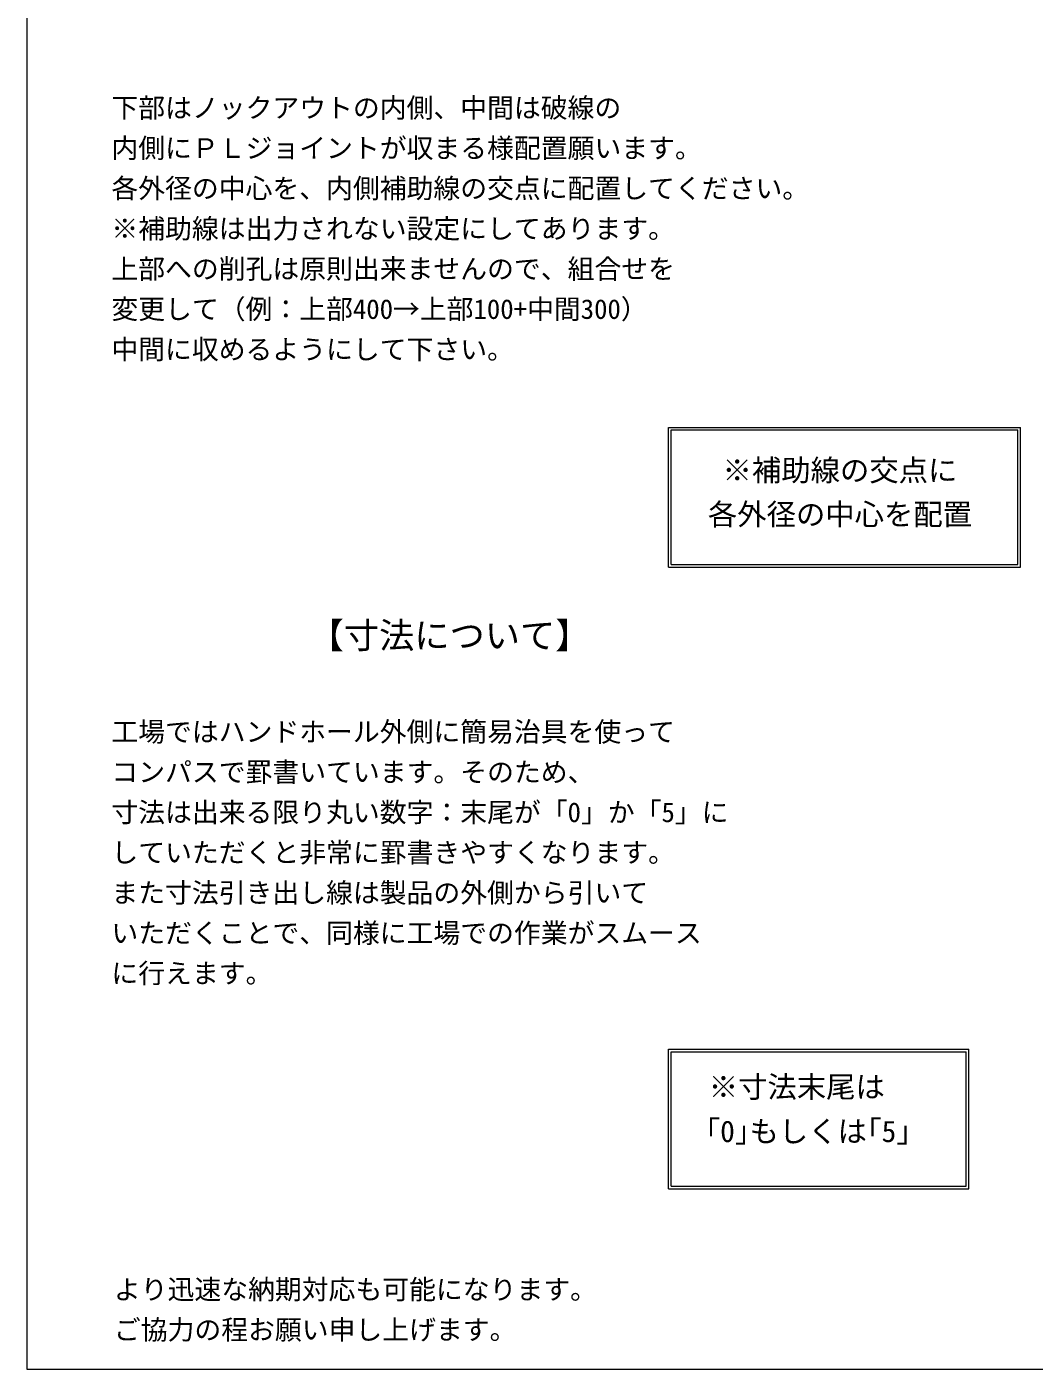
# Model space of a CAD drawing. Units: millimetres, scale not verified. Extents: x -6420 to 6420, y -3034 to 3033.
# Drawn here: x -6420 to -3826, y -2667 to 791 of the extents above; entities that cross this region are included whole.
import ezdxf
from ezdxf.enums import TextEntityAlignment as Align

# ---------------------------------------------------------------- set-up
doc = ezdxf.new("R2010")
doc.units = ezdxf.units.MM
doc.header["$LTSCALE"] = 20
for name, color, linetype, lineweight in [('0-2_waku', 7, 'Continuous', 18), ('0-8_uchigawa', 6, 'Continuous', 18), ('0-D_文字１', 7, 'Continuous', 18)]:
    doc.layers.add(name, color=color, linetype=linetype, lineweight=lineweight)
doc.styles.add('ＭＳ ゴシック', font='')
doc.styles.get('ＭＳ ゴシック').set_extended_font_data('MS Gothic')

msp = doc.modelspace()

# ---------------------------------------------------------------- linework, layer by layer
at = {"layer": '0-2_waku'}
for p, q in [((-6420.04, 3033.45), (-6420.04, -2666.55)), ((-6420.04, -2666.55), (-2340.04, -2666.55)), ((-6420.04, -2666.55), (-2340.04, -2666.55)), ((-6420.04, -2666.55), (-2340.04, -2666.55)), ((-6420.04, -2666.55), (-2340.04, -2666.55))]:
    msp.add_line(p, q, dxfattribs=at)
at = {"layer": '0-8_uchigawa'}
for p, q in [((-4767.33, -600.53), (-4767.33, -240.53)), ((-4767.33, -240.53), (-3860.66, -240.53)), ((-3860.66, -600.53), (-3860.66, -240.53)), ((-4760.66, -593.86), (-4760.66, -247.2)), ((-4760.66, -247.2), (-3867.33, -247.2)), ((-3867.33, -593.86), (-3867.33, -247.2)), ((-4767.33, -600.53), (-3860.66, -600.53)), ((-4760.66, -593.86), (-3867.33, -593.86)), ((-4767.33, -1842.16), (-3993.99, -1842.16)), ((-4767.33, -2202.16), (-4767.33, -1842.16)), ((-4760.66, -1848.83), (-4000.66, -1848.83)), ((-4760.66, -2195.49), (-4760.66, -1848.83)), ((-4000.66, -2195.49), (-4000.66, -1848.83)), ((-3993.99, -2202.16), (-3993.99, -1842.16)), ((-4767.33, -2202.16), (-3993.99, -2202.16)), ((-4760.66, -2195.49), (-4000.66, -2195.49))]:
    msp.add_line(p, q, dxfattribs=at)

# ---------------------------------------------------------------- texts
at = {"layer": '0-D_文字１', "style": 'ＭＳ ゴシック'}
for s, height, p in [('下部はノックアウトの内側、中間は破線の', 50.67, (-6202.3, 542.08)), ('内側にＰＬジョイントが収まる様配置願います。', 50.67, (-6202.3, 438.4)), ('各外径の中心を、内側補助線の交点に配置してください。', 50.67, (-6202.3, 334.72)), ('※補助線は出力されない設定にしてあります。', 50.67, (-6202.3, 231.04)), ('上部への削孔は原則出来ませんので、組合せを', 50.67, (-6202.3, 127.36)), ('変更して（例：上部400→上部100+中間300）', 50.67, (-6202.3, 23.68)), ('中間に収めるようにして下さい。', 50.67, (-6202.3, -80)), (' ※補助線の交点に', 55.43, (-4666.01, -395.42)), ('各外径の中心を配置', 55.43, (-4666.01, -508.82)), ('【寸法について】', 66.51, (-5694.24, -829.65)), ('工場ではハンドホール外側に簡易治具を使って', 50.67, (-6202.3, -1065.16)), ('コンパスで罫書いています。そのため、', 50.67, (-6202.3, -1168.84)), ('寸法は出来る限り丸い数字：末尾が「0」か「5」に', 50.67, (-6202.3, -1272.52)), ('していただくと非常に罫書きやすくなります。', 50.67, (-6202.3, -1376.2)), ('また寸法引き出し線は製品の外側から引いて', 50.67, (-6202.3, -1479.88)), ('いただくことで、同様に工場での作業がスムース', 50.67, (-6202.3, -1583.56)), ('に行えます。', 50.67, (-6202.3, -1687.24)), ('※寸法末尾は', 55.43, (-4663.86, -1983.7)), ('「0｣もしくは｢5｣', 55.43, (-4709.93, -2098.25)), ('より迅速な納期対応も可能になります。\u3000', 50.67, (-6195.84, -2501.77)), ('ご協力の程お願い申し上げます。', 50.67, (-6195.84, -2605.45))]:
    msp.add_text(s, height=height, dxfattribs=at).set_placement(p, align=Align.BOTTOM_LEFT)

doc.saveas('drawing.dxf')
